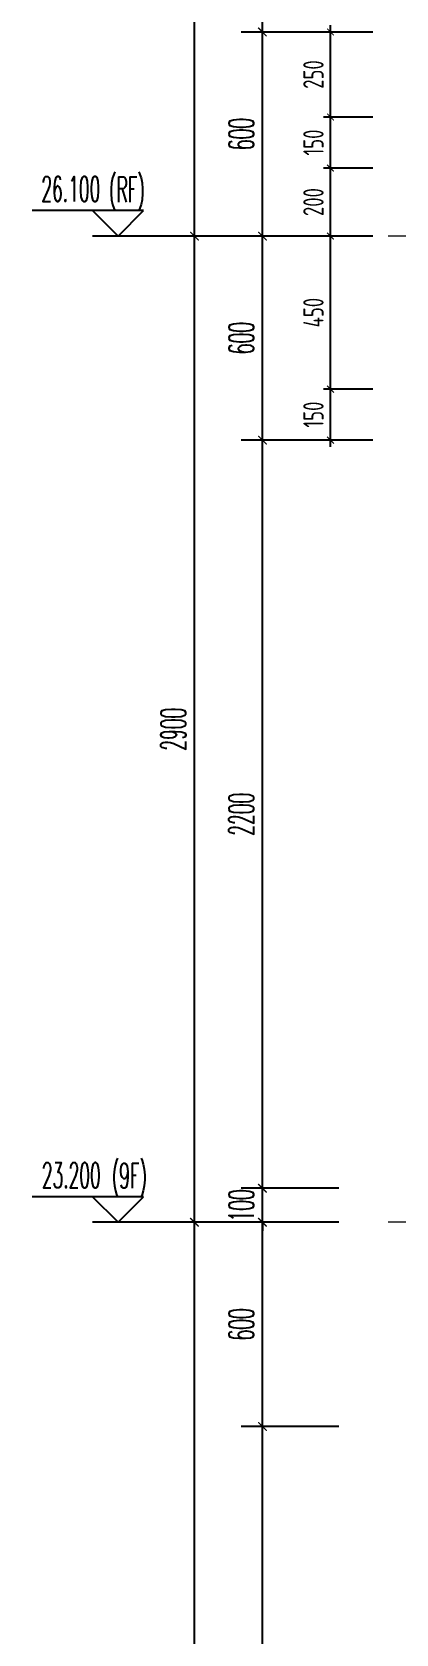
# Model space of a CAD drawing. Extents: x 826826 to 1642106, y -156213 to 399140.
# Drawn here: x 1544077 to 1545148, y 298156 to 302866 of the extents above; entities that cross this region are included whole.
import ezdxf

# ---------------------------------------------------------------- set-up
doc = ezdxf.new("R2010")
doc.units = 0
doc.header["$LTSCALE"] = 1000
doc.linetypes.add('DOTE', pattern=[2.42, 2, -0.2, 0.02, -0.2])
doc.layers.get('0').update_dxf_attribs({"linetype": 'CONTINUOUS'})
doc.layers.get('DEFPOINTS').update_dxf_attribs({"linetype": 'CONTINUOUS'})
for name, color, linetype in [('DIM', 2, 'CONTINUOUS'), ('DIM_ELEV', 3, 'CONTINUOUS'), ('PUB_DIM', 3, 'CONTINUOUS'), ('PUB_TEXT', 2, 'CONTINUOUS')]:
    doc.layers.add(name, color=color, linetype=linetype)
doc.layers.add('DOTE', color=251, linetype='DOTE', lineweight=9)
doc.styles.add('_TCH_DIM', font='SIMPLEX.shx', dxfattribs={"width": 0.7, "bigfont": 'GBCBIG.shx'})
doc.styles.add('_TCH_DIM_T3', font='SIMPLEX.shx', dxfattribs={"width": 0.494118, "bigfont": 'GBCBIG.shx'})
doc.styles.add('TSSD_DIMENSION', font='Tssdeng.shx', dxfattribs={"width": 0.7, "bigfont": 'tssdchn.shx'})
doc.dimstyles.new('_TCH_ARCH&&25', dxfattribs={"dimtxt": 74.375, "dimasz": 25, "dimexe": 62.5, "dimexo": 75, "dimgap": 25, "dimtad": 1, "dimdec": 0, "dimzin": 0, "dimdsep": 46, "dimtxsty": '_TCH_DIM_T3', "dimblk": 'ARCHTICK', "dimcen": 0.09, "dimclrt": 7, "dimazin": 0, "dimtfac": 1, "dimtdec": 0, "dimtix": 1, "dimtmove": 2, "dimatfit": 3, "dimldrblk": 'ARCHTICK', "dimfxl": 0, "dimtolj": 1, "dimtzin": 0, "dimarcsym": 0})
doc.dimstyles.new('TSSD_20_20', dxfattribs={"dimtxt": 60, "dimasz": 20, "dimexe": 20, "dimexo": 50, "dimgap": 20, "dimtad": 1, "dimdec": 0, "dimzin": 0, "dimdsep": 46, "dimtxsty": 'TSSD_DIMENSION', "dimblk": 'ARCHTICK', "dimblk1": 'ARCHTICK', "dimblk2": 'ARCHTICK', "dimcen": 0, "dimdle": 20, "dimclrt": 7, "dimadec": 0, "dimazin": 0, "dimtfac": 1, "dimtdec": 0, "dimtix": 1, "dimtmove": 2, "dimatfit": 3, "dimfxl": 0, "dimtolj": 1, "dimtzin": 0, "dimarcsym": 0})

# ---------------------------------------------------------------- blocks, each defined once
blk = doc.blocks.new('A$C5C8026AD')
at = {"layer": 'DIM_ELEV'}
for p, q in [((-150, 5875), (-478, 5875)), ((-225, 5800), (-300, 5875)), ((-225, 5800), (-150, 5875)), ((200, 5800), (-300, 5800)), ((-150, 2975), (-478, 2975)), ((-225, 2900), (-300, 2975)), ((-225, 2900), (-150, 2975)), ((200, 2900), (-300, 2900))]:
    blk.add_line(p, q, dxfattribs=at)
at = {"layer": 'PUB_TEXT', "style": '_TCH_DIM', "width": 0.494118}
for s, p in [('(RF)', (-251.8, 5900)), ('26.100', (-450.5, 5901.3)), ('23.200', (-449.1, 3001.3)), ('(9F)', (-243.7, 3000))]:
    blk.add_text(s, height=74.38, dxfattribs=at).set_placement(p)
blk = doc.blocks.new('_ArchTick')
at = {"color": 0, "linetype": 'ByBlock', "const_width": 0.15}
blk.add_lwpolyline([(-0.5, -0.5), (0.5, 0.5)], dxfattribs=at)
blk = doc.blocks.new('*D1795')
at = {"layer": 'DEFPOINTS', "color": 0}
for p in [(1544954.8, 302866.4), (1545129.4, 302866.4), (1545129.4, 302616.4)]:
    blk.add_point(p, dxfattribs=at)
at = {"layer": 'DIM', "color": 0, "lineweight": -2}
for p, q in [((1544954.8, 302596.4), (1544954.8, 302886.4)), ((1545079.4, 302866.4), (1544934.8, 302866.4)), ((1545079.4, 302616.4), (1544934.8, 302616.4))]:
    blk.add_line(p, q, dxfattribs=at)
at = {"layer": 'DIM', "color": 0, "lineweight": -2, "xscale": 20, "yscale": 20, "zscale": 20}
for p, rotation in [((1544954.8, 302866.4), 90), ((1544954.8, 302616.4), 270)]:
    blk.add_blockref('_ArchTick', p, dxfattribs=dict(at, rotation=rotation))
at = {"layer": 'DIM', "color": 7, "insert": (1544904.8, 302741.4), "char_height": 60, "attachment_point": 5, "rotation": 90, "style": 'TSSD_DIMENSION'}
blk.add_mtext('\\A1;250', dxfattribs=at)
blk = doc.blocks.new('*D1796')
at = {"layer": 'DEFPOINTS', "color": 0}
for p in [(1544954.8, 302616.4), (1545129.4, 302616.4), (1545129.4, 302466.4)]:
    blk.add_point(p, dxfattribs=at)
at = {"layer": 'DIM', "color": 0, "lineweight": -2}
for p, q in [((1545079.4, 302616.4), (1544934.8, 302616.4)), ((1544954.8, 302446.4), (1544954.8, 302636.4)), ((1545079.4, 302466.4), (1544934.8, 302466.4))]:
    blk.add_line(p, q, dxfattribs=at)
at = {"layer": 'DIM', "color": 0, "lineweight": -2, "xscale": 20, "yscale": 20, "zscale": 20}
for p, rotation in [((1544954.8, 302616.4), 90), ((1544954.8, 302466.4), 270)]:
    blk.add_blockref('_ArchTick', p, dxfattribs=dict(at, rotation=rotation))
at = {"layer": 'DIM', "color": 7, "insert": (1544904.8, 302541.4), "char_height": 60, "attachment_point": 5, "rotation": 90, "style": 'TSSD_DIMENSION'}
blk.add_mtext('\\A1;150', dxfattribs=at)
blk = doc.blocks.new('*D1797')
at = {"layer": 'DEFPOINTS', "color": 0}
for p in [(1544954.8, 302466.4), (1545129.4, 302466.4), (1545129.4, 302266.4)]:
    blk.add_point(p, dxfattribs=at)
at = {"layer": 'DIM', "color": 0, "lineweight": -2}
for p, q in [((1545079.4, 302466.4), (1544934.8, 302466.4)), ((1544954.8, 302246.4), (1544954.8, 302486.4)), ((1545079.4, 302266.4), (1544934.8, 302266.4))]:
    blk.add_line(p, q, dxfattribs=at)
at = {"layer": 'DIM', "color": 0, "lineweight": -2, "xscale": 20, "yscale": 20, "zscale": 20}
for p, rotation in [((1544954.8, 302466.4), 90), ((1544954.8, 302266.4), 270)]:
    blk.add_blockref('_ArchTick', p, dxfattribs=dict(at, rotation=rotation))
at = {"layer": 'DIM', "color": 7, "insert": (1544904.8, 302366.4), "char_height": 60, "attachment_point": 5, "rotation": 90, "style": 'TSSD_DIMENSION'}
blk.add_mtext('\\A1;200', dxfattribs=at)
blk = doc.blocks.new('*D1798')
at = {"layer": 'DEFPOINTS', "color": 0}
for p in [(1544954.8, 302266.4), (1545129.4, 302266.4), (1545129.4, 301816.4)]:
    blk.add_point(p, dxfattribs=at)
at = {"layer": 'DIM', "color": 0, "lineweight": -2}
for p, q in [((1545079.4, 302266.4), (1544934.8, 302266.4)), ((1544954.8, 301796.4), (1544954.8, 302286.4)), ((1545079.4, 301816.4), (1544934.8, 301816.4))]:
    blk.add_line(p, q, dxfattribs=at)
at = {"layer": 'DIM', "color": 0, "lineweight": -2, "xscale": 20, "yscale": 20, "zscale": 20}
for p, rotation in [((1544954.8, 302266.4), 90), ((1544954.8, 301816.4), 270)]:
    blk.add_blockref('_ArchTick', p, dxfattribs=dict(at, rotation=rotation))
at = {"layer": 'DIM', "color": 7, "insert": (1544904.8, 302041.4), "char_height": 60, "attachment_point": 5, "rotation": 90, "style": 'TSSD_DIMENSION'}
blk.add_mtext('\\A1;450', dxfattribs=at)
blk = doc.blocks.new('*D1799')
at = {"layer": 'DEFPOINTS', "color": 0}
for p in [(1544954.8, 301816.4), (1545129.4, 301816.4), (1545129.4, 301666.4)]:
    blk.add_point(p, dxfattribs=at)
at = {"layer": 'DIM', "color": 0, "lineweight": -2}
for p, q in [((1545079.4, 301816.4), (1544934.8, 301816.4)), ((1544954.8, 301646.4), (1544954.8, 301836.4)), ((1545079.4, 301666.4), (1544934.8, 301666.4))]:
    blk.add_line(p, q, dxfattribs=at)
at = {"layer": 'DIM', "color": 0, "lineweight": -2, "xscale": 20, "yscale": 20, "zscale": 20}
for p, rotation in [((1544954.8, 301816.4), 90), ((1544954.8, 301666.4), 270)]:
    blk.add_blockref('_ArchTick', p, dxfattribs=dict(at, rotation=rotation))
at = {"layer": 'DIM', "color": 7, "insert": (1544904.8, 301741.4), "char_height": 60, "attachment_point": 5, "rotation": 90, "style": 'TSSD_DIMENSION'}
blk.add_mtext('\\A1;150', dxfattribs=at)
blk = doc.blocks.new('*D1811')
at = {"layer": 'DEFPOINTS', "color": 0}
for p in [(1544754.8, 298766.4), (1545054.8, 298766.4), (1545054.8, 296566.4)]:
    blk.add_point(p, dxfattribs=at)
at = {"layer": 'PUB_DIM', "color": 0, "lineweight": -2}
for p, q in [((1544979.8, 298766.4), (1544692.3, 298766.4)), ((1544754.8, 296566.4), (1544754.8, 298766.4)), ((1544979.8, 296566.4), (1544692.3, 296566.4))]:
    blk.add_line(p, q, dxfattribs=at)
at = {"layer": 'PUB_DIM', "color": 0, "lineweight": -2, "xscale": 25, "yscale": 25, "zscale": 25}
for p, rotation in [((1544754.8, 298766.4), 90), ((1544754.8, 296566.4), 270)]:
    blk.add_blockref('_ArchTick', p, dxfattribs=dict(at, rotation=rotation))
at = {"layer": 'PUB_DIM', "color": 7, "insert": (1544692.6, 297666.4), "char_height": 74.38, "attachment_point": 5, "rotation": 90, "style": '_TCH_DIM_T3'}
blk.add_mtext('\\A1;2200', dxfattribs=at)
blk = doc.blocks.new('*D1812')
at = {"layer": 'DEFPOINTS', "color": 0}
for p in [(1544754.8, 299366.4), (1545054.8, 299366.4), (1545054.8, 298766.4)]:
    blk.add_point(p, dxfattribs=at)
at = {"layer": 'PUB_DIM', "color": 0, "lineweight": -2}
for p, q in [((1544979.8, 299366.4), (1544692.3, 299366.4)), ((1544754.8, 298766.4), (1544754.8, 299366.4)), ((1544979.8, 298766.4), (1544692.3, 298766.4))]:
    blk.add_line(p, q, dxfattribs=at)
at = {"layer": 'PUB_DIM', "color": 0, "lineweight": -2, "xscale": 25, "yscale": 25, "zscale": 25}
for p, rotation in [((1544754.8, 299366.4), 90), ((1544754.8, 298766.4), 270)]:
    blk.add_blockref('_ArchTick', p, dxfattribs=dict(at, rotation=rotation))
at = {"layer": 'PUB_DIM', "color": 7, "insert": (1544692.6, 299066.4), "char_height": 74.38, "attachment_point": 5, "rotation": 90, "style": '_TCH_DIM_T3'}
blk.add_mtext('\\A1;600', dxfattribs=at)
blk = doc.blocks.new('*D1813')
at = {"layer": 'DEFPOINTS', "color": 0}
for p in [(1544754.8, 299466.4), (1545054.8, 299466.4), (1545054.8, 299366.4)]:
    blk.add_point(p, dxfattribs=at)
at = {"layer": 'PUB_DIM', "color": 0, "lineweight": -2}
for p, q in [((1544754.8, 299466.4), (1544754.8, 299491.4)), ((1544979.8, 299466.4), (1544692.3, 299466.4)), ((1544754.8, 299366.4), (1544754.8, 299466.4)), ((1544979.8, 299366.4), (1544692.3, 299366.4)), ((1544754.8, 299366.4), (1544754.8, 299341.4))]:
    blk.add_line(p, q, dxfattribs=at)
at = {"layer": 'PUB_DIM', "color": 0, "lineweight": -2, "xscale": 25, "yscale": 25, "zscale": 25}
for p, rotation in [((1544754.8, 299466.4), 270), ((1544754.8, 299366.4), 90)]:
    blk.add_blockref('_ArchTick', p, dxfattribs=dict(at, rotation=rotation))
at = {"layer": 'PUB_DIM', "color": 7, "insert": (1544692.6, 299416.4), "char_height": 74.38, "attachment_point": 5, "rotation": 90, "style": '_TCH_DIM_T3'}
blk.add_mtext('\\A1;100', dxfattribs=at)
blk = doc.blocks.new('*D1814')
at = {"layer": 'DEFPOINTS', "color": 0}
for p in [(1544754.8, 301666.4), (1545054.8, 301666.4), (1545054.8, 299466.4)]:
    blk.add_point(p, dxfattribs=at)
at = {"layer": 'PUB_DIM', "color": 0, "lineweight": -2}
for p, q in [((1544979.8, 301666.4), (1544692.3, 301666.4)), ((1544754.8, 299466.4), (1544754.8, 301666.4)), ((1544979.8, 299466.4), (1544692.3, 299466.4))]:
    blk.add_line(p, q, dxfattribs=at)
at = {"layer": 'PUB_DIM', "color": 0, "lineweight": -2, "xscale": 25, "yscale": 25, "zscale": 25}
for p, rotation in [((1544754.8, 301666.4), 90), ((1544754.8, 299466.4), 270)]:
    blk.add_blockref('_ArchTick', p, dxfattribs=dict(at, rotation=rotation))
at = {"layer": 'PUB_DIM', "color": 7, "insert": (1544692.6, 300566.4), "char_height": 74.38, "attachment_point": 5, "rotation": 90, "style": '_TCH_DIM_T3'}
blk.add_mtext('\\A1;2200', dxfattribs=at)
blk = doc.blocks.new('*D1815')
at = {"layer": 'DEFPOINTS', "color": 0}
for p in [(1544754.8, 302266.4), (1545054.8, 302266.4), (1545054.8, 301666.4)]:
    blk.add_point(p, dxfattribs=at)
at = {"layer": 'PUB_DIM', "color": 0, "lineweight": -2}
for p, q in [((1544979.8, 302266.4), (1544692.3, 302266.4)), ((1544754.8, 301666.4), (1544754.8, 302266.4)), ((1544979.8, 301666.4), (1544692.3, 301666.4))]:
    blk.add_line(p, q, dxfattribs=at)
at = {"layer": 'PUB_DIM', "color": 0, "lineweight": -2, "xscale": 25, "yscale": 25, "zscale": 25}
for p, rotation in [((1544754.8, 302266.4), 90), ((1544754.8, 301666.4), 270)]:
    blk.add_blockref('_ArchTick', p, dxfattribs=dict(at, rotation=rotation))
at = {"layer": 'PUB_DIM', "color": 7, "insert": (1544692.6, 301966.4), "char_height": 74.38, "attachment_point": 5, "rotation": 90, "style": '_TCH_DIM_T3'}
blk.add_mtext('\\A1;600', dxfattribs=at)
blk = doc.blocks.new('*D1816')
at = {"layer": 'DEFPOINTS', "color": 0}
for p in [(1544754.8, 302866.4), (1545054.8, 302866.4), (1545054.8, 302266.4)]:
    blk.add_point(p, dxfattribs=at)
at = {"layer": 'PUB_DIM', "color": 0, "lineweight": -2}
for p, q in [((1544979.8, 302866.4), (1544692.3, 302866.4)), ((1544754.8, 302266.4), (1544754.8, 302866.4)), ((1544979.8, 302266.4), (1544692.3, 302266.4))]:
    blk.add_line(p, q, dxfattribs=at)
at = {"layer": 'PUB_DIM', "color": 0, "lineweight": -2, "xscale": 25, "yscale": 25, "zscale": 25}
for p, rotation in [((1544754.8, 302866.4), 90), ((1544754.8, 302266.4), 270)]:
    blk.add_blockref('_ArchTick', p, dxfattribs=dict(at, rotation=rotation))
at = {"layer": 'PUB_DIM', "color": 7, "insert": (1544692.6, 302566.4), "char_height": 74.38, "attachment_point": 5, "rotation": 90, "style": '_TCH_DIM_T3'}
blk.add_mtext('\\A1;600', dxfattribs=at)
blk = doc.blocks.new('*D1817')
at = {"layer": 'DEFPOINTS', "color": 0}
for p in [(1544754.8, 304566.4), (1545054.8, 304566.4), (1545054.8, 302866.4)]:
    blk.add_point(p, dxfattribs=at)
at = {"layer": 'PUB_DIM', "color": 0, "lineweight": -2}
for p, q in [((1544979.8, 304566.4), (1544692.3, 304566.4)), ((1544754.8, 302866.4), (1544754.8, 304566.4)), ((1544979.8, 302866.4), (1544692.3, 302866.4))]:
    blk.add_line(p, q, dxfattribs=at)
at = {"layer": 'PUB_DIM', "color": 0, "lineweight": -2, "xscale": 25, "yscale": 25, "zscale": 25}
for p, rotation in [((1544754.8, 304566.4), 90), ((1544754.8, 302866.4), 270)]:
    blk.add_blockref('_ArchTick', p, dxfattribs=dict(at, rotation=rotation))
at = {"layer": 'PUB_DIM', "color": 7, "insert": (1544692.6, 303716.4), "char_height": 74.38, "attachment_point": 5, "rotation": 90, "style": '_TCH_DIM_T3'}
blk.add_mtext('\\A1;1700', dxfattribs=at)
blk = doc.blocks.new('*D1824')
at = {"layer": 'DEFPOINTS', "color": 0}
for p in [(1544554.8, 299366.4), (1545054.8, 299366.4), (1545054.8, 296466.4)]:
    blk.add_point(p, dxfattribs=at)
at = {"layer": 'PUB_DIM', "color": 0, "lineweight": -2}
for p, q in [((1544979.8, 299366.4), (1544492.3, 299366.4)), ((1544554.8, 296466.4), (1544554.8, 299366.4)), ((1544979.8, 296466.4), (1544492.3, 296466.4))]:
    blk.add_line(p, q, dxfattribs=at)
at = {"layer": 'PUB_DIM', "color": 0, "lineweight": -2, "xscale": 25, "yscale": 25, "zscale": 25}
for p, rotation in [((1544554.8, 299366.4), 90), ((1544554.8, 296466.4), 270)]:
    blk.add_blockref('_ArchTick', p, dxfattribs=dict(at, rotation=rotation))
at = {"layer": 'PUB_DIM', "color": 7, "insert": (1544492.6, 297916.4), "char_height": 74.38, "attachment_point": 5, "rotation": 90, "style": '_TCH_DIM_T3'}
blk.add_mtext('\\A1;2900', dxfattribs=at)
blk = doc.blocks.new('*D1825')
at = {"layer": 'DEFPOINTS', "color": 0}
for p in [(1544554.8, 302266.4), (1545054.8, 302266.4), (1545054.8, 299366.4)]:
    blk.add_point(p, dxfattribs=at)
at = {"layer": 'PUB_DIM', "color": 0, "lineweight": -2}
for p, q in [((1544979.8, 302266.4), (1544492.3, 302266.4)), ((1544554.8, 299366.4), (1544554.8, 302266.4)), ((1544979.8, 299366.4), (1544492.3, 299366.4))]:
    blk.add_line(p, q, dxfattribs=at)
at = {"layer": 'PUB_DIM', "color": 0, "lineweight": -2, "xscale": 25, "yscale": 25, "zscale": 25}
for p, rotation in [((1544554.8, 302266.4), 90), ((1544554.8, 299366.4), 270)]:
    blk.add_blockref('_ArchTick', p, dxfattribs=dict(at, rotation=rotation))
at = {"layer": 'PUB_DIM', "color": 7, "insert": (1544492.6, 300816.4), "char_height": 74.38, "attachment_point": 5, "rotation": 90, "style": '_TCH_DIM_T3'}
blk.add_mtext('\\A1;2900', dxfattribs=at)
blk = doc.blocks.new('*D1826')
at = {"layer": 'DEFPOINTS', "color": 0}
for p in [(1544554.8, 305166.4), (1545054.8, 305166.4), (1545054.8, 302266.4)]:
    blk.add_point(p, dxfattribs=at)
at = {"layer": 'PUB_DIM', "color": 0, "lineweight": -2}
for p, q in [((1544979.8, 305166.4), (1544492.3, 305166.4)), ((1544554.8, 302266.4), (1544554.8, 305166.4)), ((1544979.8, 302266.4), (1544492.3, 302266.4))]:
    blk.add_line(p, q, dxfattribs=at)
at = {"layer": 'PUB_DIM', "color": 0, "lineweight": -2, "xscale": 25, "yscale": 25, "zscale": 25}
for p, rotation in [((1544554.8, 305166.4), 90), ((1544554.8, 302266.4), 270)]:
    blk.add_blockref('_ArchTick', p, dxfattribs=dict(at, rotation=rotation))
at = {"layer": 'PUB_DIM', "color": 7, "insert": (1544492.6, 303716.4), "char_height": 74.38, "attachment_point": 5, "rotation": 90, "style": '_TCH_DIM_T3'}
blk.add_mtext('\\A1;2900', dxfattribs=at)

msp = doc.modelspace()

# ---------------------------------------------------------------- linework, layer by layer
at = {"layer": 'DOTE', "color": 1, "linetype": 'DOTE', "ltscale": 0.2}
for p, q in [((1548124.99, 302266.39), (1545124.8, 302266.39)), ((1548124.99, 299366.39), (1545124.8, 299366.39))]:
    msp.add_line(p, q, dxfattribs=at)

# ---------------------------------------------------------------- block references
msp.add_blockref('A$C5C8026AD', (1544554.8, 296466.38))

# ---------------------------------------------------------------- dimensions: what is measured, and where the dimension line sits
at = {"layer": 'DIM'}
for p1, p2, picture, middle in [((1545129.41, 302616.38), (1545129.41, 302866.38), '*D1795', (1544904.8, 302741.38)), ((1545129.41, 302466.38), (1545129.41, 302616.38), '*D1796', (1544904.8, 302541.38)), ((1545129.41, 302266.38), (1545129.41, 302466.38), '*D1797', (1544904.8, 302366.38)), ((1545129.41, 301816.38), (1545129.41, 302266.38), '*D1798', (1544904.8, 302041.38)), ((1545129.41, 301666.38), (1545129.41, 301816.38), '*D1799', (1544904.8, 301741.38))]:
    dim = msp.add_aligned_dim(p1=p1, p2=p2, distance=174.61, dimstyle='TSSD_20_20', dxfattribs=at)
    dim.commit()
    dim.dimension.update_dxf_attribs({"geometry": picture, "text_midpoint": middle})
at = {"layer": 'PUB_DIM'}
for p1, p2, distance, picture, middle in [((1545054.8, 302266.38), (1545054.8, 305166.38), 500, '*D1826', (1544492.61, 303716.38)), ((1545054.8, 302866.38), (1545054.8, 304566.38), 300, '*D1817', (1544692.61, 303716.38)), ((1545054.8, 302266.38), (1545054.8, 302866.38), 300, '*D1816', (1544692.61, 302566.38)), ((1545054.8, 299366.38), (1545054.8, 302266.38), 500, '*D1825', (1544492.61, 300816.38)), ((1545054.8, 301666.37), (1545054.8, 302266.38), 300, '*D1815', (1544692.61, 301966.38)), ((1545054.8, 299466.38), (1545054.8, 301666.37), 300, '*D1814', (1544692.61, 300566.38)), ((1545054.8, 299366.38), (1545054.8, 299466.38), 300, '*D1813', (1544692.61, 299416.38)), ((1545054.8, 296466.38), (1545054.8, 299366.38), 500, '*D1824', (1544492.61, 297916.38)), ((1545054.8, 298766.38), (1545054.8, 299366.38), 300, '*D1812', (1544692.61, 299066.38)), ((1545054.8, 296566.38), (1545054.8, 298766.38), 300, '*D1811', (1544692.61, 297666.38))]:
    dim = msp.add_aligned_dim(p1=p1, p2=p2, distance=distance, dimstyle='_TCH_ARCH&&25', dxfattribs=at)
    dim.commit()
    dim.dimension.update_dxf_attribs({"geometry": picture, "text_midpoint": middle})

doc.saveas('drawing.dxf')
